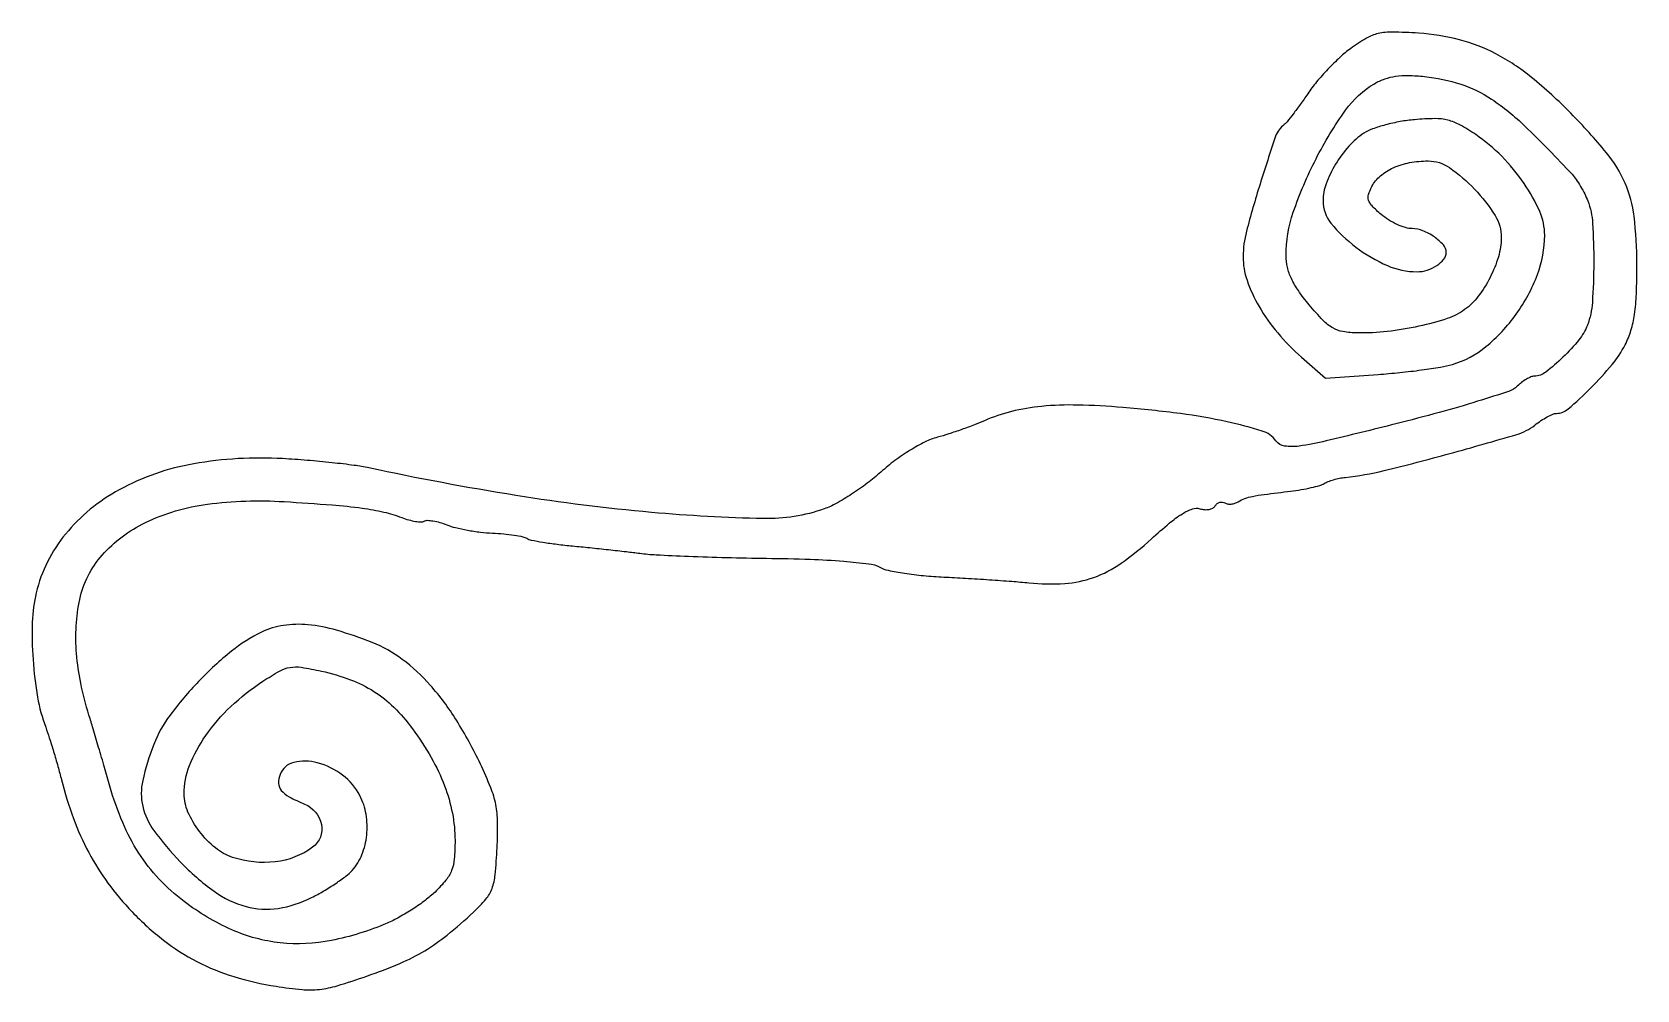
# Model space of a CAD drawing. Extents: x 0 to 261, y 0 to 156.
import ezdxf

# ---------------------------------------------------------------- set-up
doc = ezdxf.new("R2010")
doc.units = 0

msp = doc.modelspace()

# ---------------------------------------------------------------- linework, layer by layer
msp.add_lwpolyline([(214.5, 153.269778, 0.028457), (212.75114, 151.830461, 0.016092), (210.794576, 149.903824, 0.016026), (208.940766, 147.827638, 0.02528), (207.502812, 145.921409, -0.005858), (206.295448, 144.184488, -0.007609), (205.146674, 142.623307, -0.005888), (204.152757, 141.346272, -0.066363), (203.690731, 140.902614, 0.153392), (202.298488, 139.00827, 0.006922), (199.760188, 131.2328, 0.010798), (197.556787, 123.573244, 0.063889), (197.013378, 119.445781, 0.084144), (197.649311, 115.617083, 0.048638), (199.599248, 111.361814, 0.043804), (202.628794, 107.067897, 0.037361), (206.514076, 103.11425), (210.378813, 99.7285), (218.939407, 100.327868, 0.007996), (222.473541, 100.632171, 0.00788), (226.013451, 101.050548, 0.007784), (229.101939, 101.514076, 0.029712), (231, 101.946389, 0.102081), (236.456763, 104.834636, 0.065189), (241.367978, 110.102908, 0.064281), (244.825449, 116.557653, 0.091094), (246, 122.951096, 0.104392), (245.188742, 126.794375, 0.046373), (242.65324, 131.340667, 0.043801), (239.013545, 135.75992, 0.049593), (234.796669, 139.277136, 0.022386), (232.210042, 140.867674, 0.066789), (230.278684, 141.623815, 0.063198), (228.157573, 141.865718, 0.018548), (224.877137, 141.702331, 0.022965), (222.532975, 141.389232, 0.020596), (220.139441, 140.854276, 0.021104), (218.031083, 140.194513, 0.058708), (216.644748, 139.502885, 0.066119), (214.205692, 137.397583, 0.045541), (212.035497, 134.456127, 0.04649), (210.500281, 131.291837, 0.089941), (210, 128.533176, 0.171712), (211.286238, 124.898283, 0.060985), (215.307169, 121.008973, 0.059126), (220.450748, 118.003369, 0.10304), (225.267881, 117, 0.077287), (226.916416, 117.256352, 0.069016), (228.480268, 118.004749, 0.077338), (229.61566, 119.038411, 0.171115), (230, 120.128571, 0.182038), (229.539955, 121.350298, 0.059704), (228.084883, 122.655785, 0.057607), (226.227326, 123.663138, 0.095747), (224.484335, 124, -0.073788), (223.38334, 124.163369, -0.033536), (222.018236, 124.67979, -0.032285), (220.625552, 125.428465, -0.038159), (219.421132, 126.31418, -0.021869), (217.965929, 127.68102, -0.114339), (217.399651, 128.614505, -0.153579), (217.387561, 129.557977, -0.049899), (217.92617, 130.862048, -0.095693), (219.3162, 132.573254, -0.068435), (221.4097, 133.889077, -0.060154), (224.05781, 134.720764, -0.04607), (227.081924, 135, -0.153417), (230.523967, 133.918406, -0.04991), (234.618107, 130.408925, -0.04996), (237.951609, 126.136438, -0.145608), (238.951968, 122.571099, -0.068165), (238.473221, 119.440662, -0.045512), (237.130174, 116.066717, -0.045709), (235.210694, 113.012922, -0.071793), (233, 110.847947, -0.079135), (230.162104, 109.393267, -0.02536), (225.576249, 108.148654, -0.025342), (220.427587, 107.298544, -0.032126), (215.61351, 107.063751, -0.0377), (213.22735, 107.281158, -0.090261), (211.561768, 107.882092, -0.070811), (209.982359, 109.127435, -0.016874), (207.75, 111.632059, -0.020639), (205.982855, 113.942357, -0.042978), (204.84587, 115.901731, -0.0532), (204.213966, 117.725197, -0.056884), (204, 119.599854, -0.08215), (205.167042, 126.65506, -0.036638), (208.855024, 135.351118, -0.036268), (213.65993, 143.243739, -0.10485), (218.349765, 147.54754, -0.047817), (220.010028, 148.325113, -0.050114), (221.761957, 148.75811, -0.041428), (223.832561, 148.881136, -0.019848), (226.492534, 148.712926, -0.053702), (232.355031, 147.462485, -0.067188), (237.355047, 145.037204, -0.046409), (242.784927, 140.659319, -0.01288), (250.438396, 132.825311, -0.035321), (251.105994, 131.995298, -0.017926), (251.830686, 130.866941, -0.017714), (252.498426, 129.643599, -0.025229), (252.996118, 128.510211, -0.075505), (253.778116, 124.887476, -0.016195), (253.968184, 118.443113, -0.01628), (253.739486, 111.996227, -0.07396), (252.937576, 108.335812, -0.079555), (251.558801, 105.9394, -0.030885), (248.96327, 103.11176, -0.027953), (246.161515, 100.70099, -0.156297), (244.321429, 100.040641, 0.091934), (243.759029, 99.916163, 0.032808), (243.021788, 99.544664, 0.031229), (242.247791, 99.021037, 0.032052), (241.552136, 98.409279, -0.116803), (240.259895, 97.61193, -0.00493), (235.095418, 95.955133, -0.008258), (228.877152, 94.139678, -0.005757), (221.805597, 92.288515, -0.001997), (210.51679, 89.5197, -0.023924), (206.11058, 88.678283, -0.072431), (203.748571, 88.687163, -0.200383), (202.354052, 89.530483, 0.160914), (200.10877, 91.134534, 0.021589), (194.416614, 92.636991, 0.021228), (186.840174, 93.956617, 0.011743), (177.5, 94.955233, 0.014953), (170.132112, 95.347012, 0.029645), (164.287091, 95.136189, 0.036412), (159.397851, 94.306391, 0.044183), (155, 92.803868, -0.012949), (153.361308, 92.127155, -0.006953), (151.307666, 91.373268, -0.006919), (149.190655, 90.662115, -0.010767), (147.345246, 90.114018, 0.048514), (145.358814, 89.35695, 0.022666), (142.948145, 88.019889, 0.021684), (140.454306, 86.33169, 0.02347), (138.183683, 84.475238, -0.021753), (135.95798, 82.642731, -0.017336), (133.409714, 80.859258, -0.017666), (130.930259, 79.370817, -0.041557), (128.962711, 78.486844, -0.090297), (119.11117, 76.906304, -0.017179), (100.902126, 77.915766, -0.017293), (78.897181, 80.665559, -0.013135), (55, 85.141848, 0.020035), (52.641614, 85.550014, 0.006051), (49.03125, 85.982443, 0.006052), (44.96717, 86.369699, 0.006547), (41, 86.647071, 0.057279), (26.565536, 85.812943, 0.081724), (14.467055, 81.597947, 0.09574), (5.725777, 74.39486, 0.114301), (0.96741, 64.86415, 0.05106), (0.328513, 60.103812, 0.025422), (0.446975, 54.013978, 0.025392), (1.19165, 47.892546, 0.045515), (2.506214, 43.006008, -0.010631), (3.09185, 41.310107, -0.004784), (3.791666, 39.06114, -0.004734), (4.48588, 36.670697, -0.006434), (5.064034, 34.5, 0.026533), (7.016711, 28.198407, 0.034382), (9.495554, 22.681384, 0.035602), (12.626722, 17.711317, 0.032114), (16.532567, 13.051207, 0.037103), (21.654911, 8.422223, 0.045799), (27.073658, 4.955543, 0.045417), (33.071288, 2.51235, 0.035549), (39.925661, 0.943584, 0.015323), (44.166005, 0.418147, 0.051084), (46.967997, 0.444589, 0.045406), (49.873081, 1.040332, 0.0103), (54.66349, 2.593935, 0.016668), (60.059541, 4.67163, 0.034868), (64.068049, 6.710759, 0.035325), (67.721837, 9.269426, 0.017563), (71.986746, 12.984882, 0.029526), (73.998494, 15.101579, 0.087051), (75.005077, 16.830292, 0.064581), (75.518088, 19.075504, 0.0113), (75.83537, 23.410957, 0.015403), (75.917914, 27.610871, 0.046345), (75.621279, 30.45901, 0.046427), (74.805447, 33.201054, 0.0155), (73.123959, 37.038593, 0.028138), (69.219224, 44.18226, 0.042797), (64.986303, 49.843461, 0.049622), (60.426706, 54.040861, 0.066828), (55.5399, 56.783598, 0.023152), (49.77158, 58.77028, 0.047932), (45.096442, 59.667472, 0.060877), (41.137343, 59.557413, 0.07355), (37.584343, 58.472999, 0.060029), (32.693538, 55.386365, 0.030758), (27.351002, 50.464941, 0.03074), (22.710723, 44.99417, 0.067807), (20.057766, 40.21298, 0.03745), (18.268909, 34.353497, 0.11145), (18.271181, 30.181205, 0.104548), (20.073764, 26.259761, 0.030739), (24.366792, 21.169795, 0.045621), (29.856575, 16.379196, 0.090315), (35.053853, 13.893124, 0.105115), (40.249729, 13.598889, 0.079271), (45.709001, 15.354293, 0.015721), (47.674705, 16.430087, 0.014594), (49.619262, 17.652969, 0.014759), (51.284177, 18.841775, 0.046637), (52.292744, 19.767886, 0.089859), (53.877637, 22.321003, 0.068639), (54.658329, 25.521563, 0.067136), (54.550983, 28.887445, 0.077982), (53.539306, 31.92399, 0.112254), (50.737283, 35.245126, 0.096854), (46.626174, 37.247766, 0.123504), (42.800625, 37.302967, 0.248178), (40.589137, 35.371691, 0.100185), (40.344705, 33.91904, 0.165366), (40.779632, 32.766233, 0.098961), (42.054567, 31.724686, 0.022986), (44.568381, 30.535875, -0.247338), (47.285416, 27.244337, -0.292832), (45.871282, 23.539213, -0.131967), (39.805376, 21.158258, -0.108603), (32.866592, 21.887693, -0.091485), (30.072014, 23.427317, -0.058223), (27.483819, 26.104709, -0.058944), (25.620925, 29.252376, -0.104539), (25, 32.189756, -0.094484), (25.877824, 36.793629, -0.058302), (28.496338, 41.664182, -0.051853), (32.568713, 46.369875, -0.042776), (37.779635, 50.483912, -0.01781), (40.492756, 52.136871, -0.085217), (42.194478, 52.741803, -0.082189), (44.0293, 52.755598, -0.015919), (47.297614, 52.132706, -0.034006), (52.00962, 50.736083, -0.051991), (55.825394, 48.845463, -0.053796), (59.076491, 46.26236, -0.039762), (62.081738, 42.78309, -0.028489), (65.13159, 38.086978, -0.038823), (67.287709, 33.52385, -0.042531), (68.56898, 29.047802, -0.048484), (69, 24.613261, -0.020621), (68.876637, 21.623264, -0.072251), (68.444298, 19.749133, -0.079688), (67.520985, 18.173338, -0.028628), (65.75, 16.258134, -0.030483), (64.178422, 14.917358, -0.017089), (62.121098, 13.475799, -0.017002), (59.935231, 12.156538, -0.026471), (57.96012, 11.187572, -0.051456), (48.906986, 8.383762, -0.076141), (40.619432, 8.006204, -0.078244), (32.7641, 10.118062, -0.057707), (25, 14.709947, -0.04158), (20.906917, 18.391307, -0.045797), (17.623912, 22.589545, -0.043178), (15.014125, 27.531868, -0.030678), (12.933914, 33.446486, 0.001248), (12.064723, 36.476573, 0.000986), (11.109909, 39.749905, 0.000997), (10.211573, 42.784794, 0.002481), (9.539073, 45, -0.023633), (8.203772, 50.176595, -0.031533), (7.516198, 54.981093, -0.034189), (7.467689, 59.493907, -0.038433), (8.049317, 63.794354, -0.129153), (11.67879, 70.972417, -0.100247), (18.6959, 76.26206, -0.079298), (28.767787, 79.24408, -0.047848), (41.238383, 79.667787, -0.003877), (49.032215, 79.125918, -0.014377), (53.930551, 78.605133, -0.022582), (57.427424, 77.969424, -0.035931), (60.333916, 77.080464, 0.023695), (61.479907, 76.699081, 0.029223), (62.579819, 76.458359, 0.029966), (63.502085, 76.36851, 0.148777), (64, 76.5, -0.150469), (64.497909, 76.629727, -0.030207), (65.420181, 76.533264, -0.029424), (66.520091, 76.283326, -0.02378), (67.666084, 75.891021, 0.034883), (69.072547, 75.444153, 0.014759), (71.011137, 75.034235, 0.014519), (73.115132, 74.71661, 0.018401), (75.073955, 74.551685, -0.011667), (76.90016, 74.422665, -0.01413), (78.604682, 74.213462, -0.012759), (80.018501, 73.962178, -0.088268), (80.670449, 73.703674, 0.089641), (81.374729, 73.426637, 0.007819), (83.273646, 73.080445, 0.010071), (85.569379, 72.746263, 0.00766), (88.096493, 72.469481, -0.002156), (90.877315, 72.195849, -0.001611), (93.940845, 71.871077, -0.001628), (96.825435, 71.546369, -0.003711), (99, 71.278045, 0.019636), (101.655003, 71.035967, 0.003082), (106.903055, 70.79704, 0.003421), (113.096683, 70.595739, 0.002979), (119.584869, 70.467978, -0.005174), (126.683386, 70.297024, -0.011156), (132.141335, 69.987014, -0.011204), (136.211442, 69.57265, -0.092143), (137.979787, 69.010818, 0.071308), (139.3587, 68.509003, 0.013584), (141.992127, 68.031216, 0.014242), (145.122517, 67.641586, 0.012666), (148.394918, 67.412085, -0.003257), (151.916493, 67.231618, -0.002427), (155.799659, 66.988329, -0.002453), (159.45862, 66.723214, -0.005569), (162.220941, 66.478458, 0.040762), (168.026187, 66.373751, 0.070287), (172.750048, 67.349964, 0.066697), (177.183246, 69.642893, 0.033229), (182.119611, 73.609962, -0.011552), (185.017868, 76.153414, -0.034687), (187.147737, 77.699297, -0.052875), (188.76794, 78.487629, -0.165106), (189.963874, 78.511466, 0.05794), (190.726764, 78.363496, 0.064566), (191.47491, 78.403277, 0.073769), (192.09606, 78.615584, 0.135979), (192.484941, 78.975635, -0.086805), (192.804982, 79.335602, -0.094203), (193.219755, 79.55313, -0.10021), (193.663844, 79.595632, -0.112784), (194.069098, 79.457295, 0.101161), (194.5161, 79.293144, 0.059126), (195.088571, 79.274711, 0.055621), (195.691858, 79.395155, 0.061425), (196.232419, 79.643643, -0.0486), (197.296045, 80.165921, -0.040034), (198.511738, 80.514578, -0.018109), (200.445638, 80.832747, -0.00218), (204.734968, 81.36078, 0.012878), (206.445965, 81.608675, 0.01424), (208.085091, 81.937729, 0.013705), (209.463162, 82.295489, 0.068146), (210.192666, 82.619074, -0.047638), (210.814165, 82.925734, -0.020157), (211.697005, 83.221098, -0.019726), (212.671977, 83.462895, -0.024364), (213.596793, 83.607338, 0.03331), (219.916431, 84.710446, 0.007326), (230.58541, 87.480862, 0.004343), (241.458113, 90.576753, 0.095396), (244.379777, 92.084093, -0.019801), (245.392193, 92.817496, -0.022373), (246.419986, 93.437202, -0.022325), (247.331847, 93.881291, -0.102497), (247.904848, 94, 0.180358), (249.807989, 94.709576, 0.017624), (253.462247, 98.107085, 0.023201), (256.959028, 101.935518, 0.055561), (259.072417, 105.141948, 0.044104), (260.014736, 107.476812, 0.037679), (260.594326, 110.067185, 0.027191), (260.897086, 113.406008, 0.009607), (260.978038, 118.210162, 0.028295), (260.518214, 126.002701, 0.074258), (259.061656, 131.396316, 0.069353), (256.027788, 136.339239, 0.022373), (250.259386, 142.736986, 0.026695), (243.87057, 148.558429, 0.050429), (238.064374, 152.402552, 0.057481), (232.155018, 154.689194, 0.047857), (225.5, 155.754518, 0.011467), (221.269558, 155.924495, 0.059917), (218.954387, 155.686435, 0.076756), (217.03095, 154.928502, 0.025789)], format="xyb", close=True)

doc.saveas('drawing.dxf')
